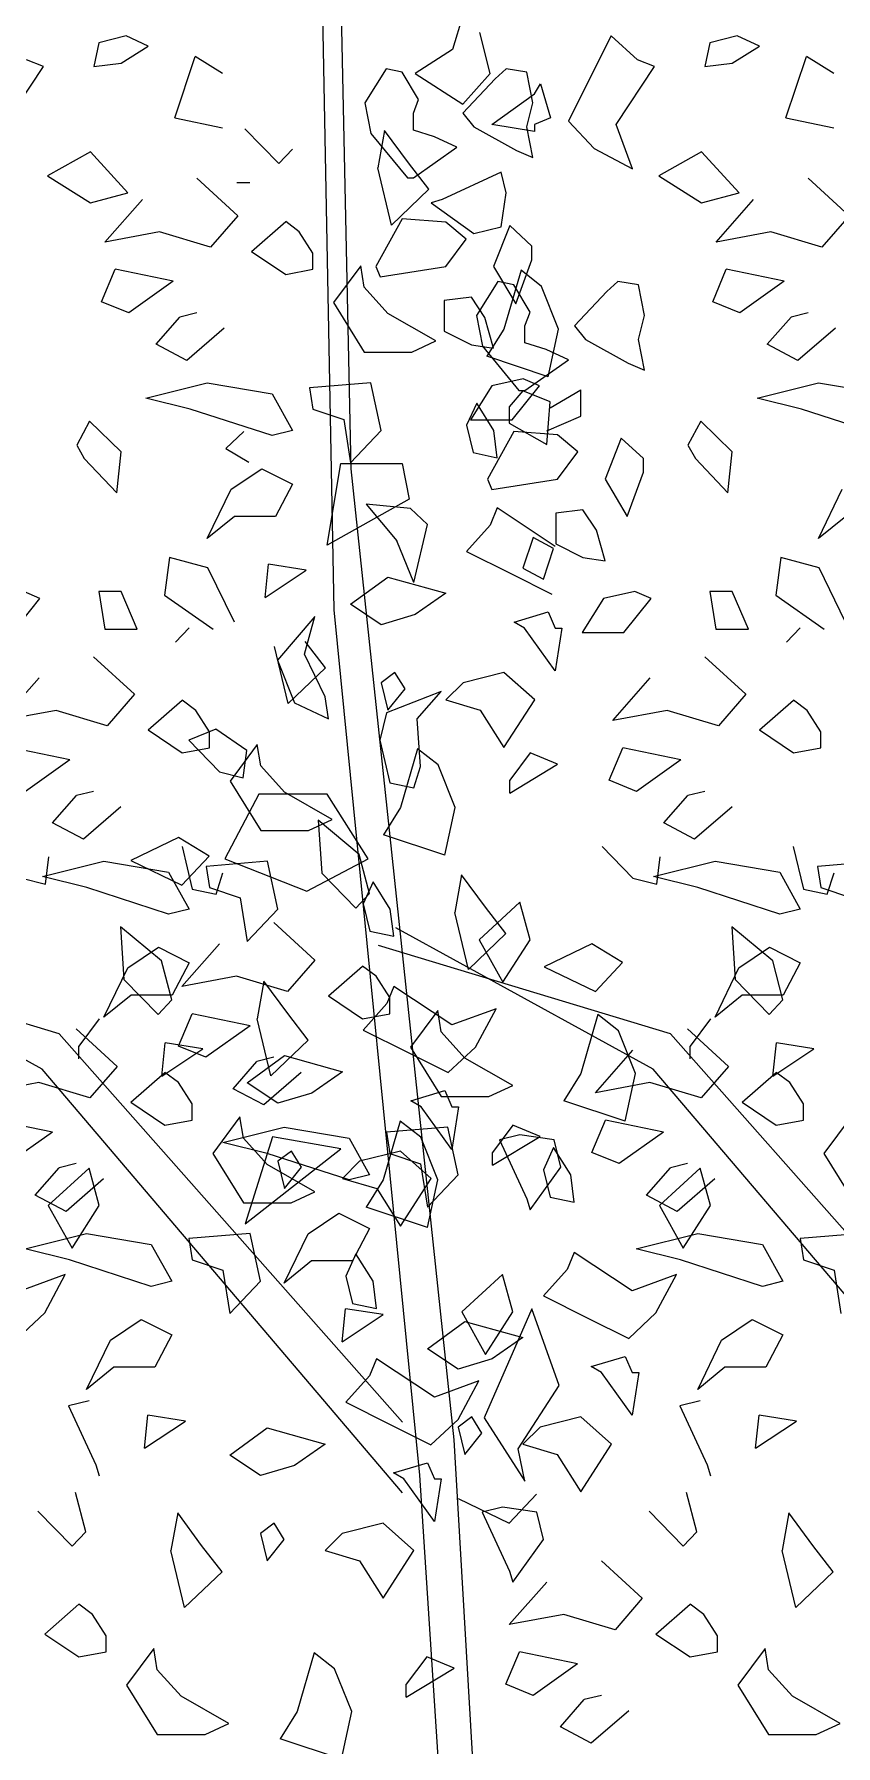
# Model space of a CAD drawing. Header units: millimetres. Extents: x 452.6 to 454.46, y 2596.55 to 2597.55.
# Drawn here: x 452.8598 to 453.0434, y 2596.7482 to 2597.1404 of the extents above; entities that cross this region are included whole.
import ezdxf

# ---------------------------------------------------------------- set-up
doc = ezdxf.new("R2010")
doc.units = ezdxf.units.MM
doc.header["$LTSCALE"] = 10
doc.layers.add('Vegetais', color=94, linetype='Continuous')

msp = doc.modelspace()

# ---------------------------------------------------------------- linework, layer by layer
at = {"layer": 'Vegetais', "color": 34}
for p, q in [((452.93236, 2597.04082), (452.92843, 2597.22698)), ((452.92449, 2597.21484), (452.92843, 2597.00845)), ((452.95596, 2596.81825), (452.93236, 2597.04082)), ((452.92843, 2597.00845), (452.94808, 2596.81016)), ((452.86158, 2596.90323), (452.80261, 2596.93561)), ((453.00158, 2596.90323), (452.94261, 2596.93561)), ((452.86552, 2596.91133), (452.79868, 2596.93156)), ((453.00552, 2596.91133), (452.93868, 2596.93156)), ((452.94418, 2596.8223), (452.86552, 2596.91133)), ((453.08418, 2596.8223), (453.00552, 2596.91133)), ((452.94418, 2596.80611), (452.86158, 2596.90323)), ((453.08418, 2596.80611), (453.00158, 2596.90323)), ((452.97168, 2596.55116), (452.95596, 2596.81825)), ((452.94808, 2596.81016), (452.96383, 2596.56734))]:
    msp.add_line(p, q, dxfattribs=at)
at = {"layer": 'Vegetais'}
for p, q in [((452.95796, 2597.14469), (452.95561, 2597.13688)), ((452.96421, 2597.13141), (452.96186, 2597.14078)), ((452.87458, 2597.13844), (452.87343, 2597.13297)), ((452.88083, 2597.14), (452.87458, 2597.13844)), ((452.87968, 2597.13375), (452.88593, 2597.13766)), ((452.88593, 2597.13766), (452.88083, 2597.14)), ((452.95561, 2597.13688), (452.94702, 2597.13141)), ((452.99193, 2597.14), (452.98686, 2597.12984)), ((452.99799, 2597.13453), (452.99193, 2597.14)), ((453.01458, 2597.13844), (453.01343, 2597.13297)), ((453.02083, 2597.14), (453.01458, 2597.13844)), ((453.01968, 2597.13375), (453.02593, 2597.13766)), ((453.02593, 2597.13766), (453.02083, 2597.14)), ((452.85311, 2597.11969), (452.8619, 2597.13297)), ((452.8619, 2597.13297), (452.85799, 2597.13453)), ((452.87343, 2597.13297), (452.87968, 2597.13375)), ((452.89199, 2597.12125), (452.89668, 2597.13531)), ((452.90293, 2597.13141), (452.89668, 2597.13531)), ((452.9404, 2597.13248), (452.93552, 2597.12467)), ((452.94411, 2597.1317), (452.9404, 2597.13248)), ((452.96793, 2597.13248), (452.9654, 2597.13014)), ((452.97261, 2597.1317), (452.96793, 2597.13248)), ((452.99311, 2597.11969), (453.0019, 2597.13297)), ((453.0019, 2597.13297), (452.99799, 2597.13453)), ((453.01343, 2597.13297), (453.01968, 2597.13375)), ((453.03199, 2597.12125), (453.03668, 2597.13531)), ((453.04293, 2597.13141), (453.03668, 2597.13531)), ((452.94783, 2597.12545), (452.94411, 2597.1317)), ((452.94702, 2597.13141), (452.95796, 2597.12438)), ((452.95796, 2597.12438), (452.96421, 2597.13141)), ((452.9654, 2597.13014), (452.95799, 2597.12233)), ((452.97399, 2597.12467), (452.97261, 2597.1317)), ((452.97436, 2597.12672), (452.97574, 2597.12906)), ((452.97574, 2597.12906), (452.97808, 2597.12125)), ((452.98686, 2597.12984), (452.98218, 2597.12047)), ((452.93552, 2597.12467), (452.9369, 2597.11764)), ((452.94665, 2597.12233), (452.94783, 2597.12545)), ((452.96458, 2597.11969), (452.97436, 2597.12672)), ((452.97261, 2597.1192), (452.97399, 2597.12467)), ((452.89199, 2597.12125), (452.90293, 2597.11891)), ((452.94665, 2597.11842), (452.94665, 2597.12233)), ((452.95799, 2597.12233), (452.96052, 2597.1192)), ((452.97808, 2597.12125), (452.97436, 2597.11969)), ((452.98218, 2597.12047), (452.98802, 2597.11422)), ((453.03199, 2597.12125), (453.04293, 2597.11891)), ((452.90802, 2597.11873), (452.91583, 2597.11073)), ((452.9369, 2597.11764), (452.94527, 2597.10748)), ((452.94005, 2597.11834), (452.93849, 2597.10975)), ((452.94552, 2597.11092), (452.94005, 2597.11834)), ((452.95152, 2597.11686), (452.94665, 2597.11842)), ((452.95661, 2597.11452), (452.95152, 2597.11686)), ((452.96052, 2597.1192), (452.97027, 2597.11373)), ((452.97436, 2597.11813), (452.96458, 2597.11969)), ((452.97399, 2597.11217), (452.97261, 2597.1192)), ((452.97436, 2597.11969), (452.97436, 2597.11813)), ((452.99683, 2597.10953), (452.99311, 2597.11969)), ((452.87265, 2597.11344), (452.86286, 2597.10797)), ((452.88124, 2597.10406), (452.87265, 2597.11344)), ((452.91583, 2597.11073), (452.91896, 2597.11405)), ((452.94665, 2597.10748), (452.95661, 2597.11452)), ((452.97027, 2597.11373), (452.97399, 2597.11217)), ((452.98802, 2597.11422), (452.99683, 2597.10953)), ((453.01265, 2597.11344), (453.00286, 2597.10797)), ((453.02124, 2597.10406), (453.01265, 2597.11344)), ((452.94161, 2597.09667), (452.93849, 2597.10975)), ((452.95021, 2597.10488), (452.94552, 2597.11092)), ((452.96674, 2597.10875), (452.95327, 2597.1025)), ((452.96793, 2597.10406), (452.96674, 2597.10875)), ((452.86286, 2597.10797), (452.87265, 2597.10172)), ((452.89708, 2597.10741), (452.90646, 2597.09881)), ((452.90624, 2597.10641), (452.90918, 2597.10641)), ((452.94161, 2597.09667), (452.95021, 2597.10488)), ((452.94527, 2597.10748), (452.94665, 2597.10748)), ((453.00286, 2597.10797), (453.01265, 2597.10172)), ((453.03708, 2597.10741), (453.04646, 2597.09881)), ((452.87265, 2597.10172), (452.88124, 2597.10406)), ((452.87599, 2597.09277), (452.88458, 2597.10253)), ((452.95327, 2597.1025), (452.95074, 2597.10172)), ((452.95074, 2597.10172), (452.96049, 2597.09469)), ((452.96674, 2597.09625), (452.96793, 2597.10406)), ((453.01265, 2597.10172), (453.02124, 2597.10406)), ((453.01599, 2597.09277), (453.02458, 2597.10253)), ((452.90646, 2597.09881), (452.90021, 2597.09159)), ((452.90958, 2597.09061), (452.9174, 2597.09745)), ((452.92052, 2597.09511), (452.9174, 2597.09745)), ((452.94411, 2597.09811), (452.93805, 2597.08717)), ((452.95408, 2597.09733), (452.94411, 2597.09811)), ((452.95877, 2597.09342), (452.95408, 2597.09733)), ((453.04646, 2597.09881), (453.04021, 2597.09159)), ((452.88849, 2597.09511), (452.87599, 2597.09277)), ((452.90021, 2597.09159), (452.88849, 2597.09511)), ((452.92365, 2597.09022), (452.92052, 2597.09511)), ((452.95408, 2597.08717), (452.95877, 2597.09342)), ((452.96049, 2597.09469), (452.96674, 2597.09625)), ((452.96871, 2597.09655), (452.96502, 2597.08717)), ((452.9738, 2597.09186), (452.96871, 2597.09655)), ((453.02849, 2597.09511), (453.01599, 2597.09277)), ((453.04021, 2597.09159), (453.02849, 2597.09511)), ((452.90958, 2597.09061), (452.9174, 2597.08534)), ((452.92365, 2597.08652), (452.92365, 2597.09022)), ((452.9738, 2597.08873), (452.9738, 2597.09186)), ((452.87521, 2597.07909), (452.87833, 2597.08652)), ((452.89161, 2597.08378), (452.87833, 2597.08652)), ((452.9174, 2597.08534), (452.92365, 2597.08652)), ((452.93458, 2597.0873), (452.92833, 2597.07889)), ((452.93536, 2597.08241), (452.93458, 2597.0873)), ((452.93805, 2597.08717), (452.93902, 2597.08483)), ((452.93902, 2597.08483), (452.95408, 2597.08717)), ((452.96502, 2597.08717), (452.97008, 2597.07858)), ((452.9713, 2597.08631), (452.9674, 2597.07284)), ((452.97008, 2597.07858), (452.9738, 2597.08873)), ((452.97599, 2597.08261), (452.9713, 2597.08631)), ((453.01521, 2597.07909), (453.01833, 2597.08652)), ((453.03161, 2597.08378), (453.01833, 2597.08652)), ((452.89161, 2597.08378), (452.88146, 2597.07655)), ((452.94083, 2597.07636), (452.93536, 2597.08241)), ((452.96596, 2597.08375), (452.96108, 2597.07594)), ((452.96968, 2597.08297), (452.96596, 2597.08375)), ((452.9734, 2597.07672), (452.96968, 2597.08297)), ((452.9799, 2597.07284), (452.97599, 2597.08261)), ((452.99096, 2597.08141), (452.98355, 2597.07359)), ((452.99349, 2597.08375), (452.99096, 2597.08141)), ((452.99818, 2597.08297), (452.99349, 2597.08375)), ((452.99955, 2597.07594), (452.99818, 2597.08297)), ((453.03161, 2597.08378), (453.02146, 2597.07655)), ((452.88146, 2597.07655), (452.87521, 2597.07909)), ((452.92833, 2597.07889), (452.93536, 2597.06756)), ((452.95993, 2597.08014), (452.95368, 2597.07936)), ((452.95368, 2597.07936), (452.95368, 2597.07233)), ((452.96305, 2597.07545), (452.95993, 2597.08014)), ((453.02146, 2597.07655), (453.01521, 2597.07909)), ((452.88771, 2597.06933), (452.89318, 2597.07558)), ((452.89708, 2597.07655), (452.89318, 2597.07558)), ((452.95177, 2597.07011), (452.94083, 2597.07636)), ((452.96108, 2597.07594), (452.96246, 2597.06891)), ((452.96502, 2597.06842), (452.96305, 2597.07545)), ((452.97221, 2597.07359), (452.9734, 2597.07672)), ((452.97221, 2597.06969), (452.97221, 2597.07359)), ((452.98355, 2597.07359), (452.98608, 2597.07047)), ((452.99818, 2597.07047), (452.99955, 2597.07594)), ((453.02771, 2597.06933), (453.03318, 2597.07558)), ((453.03708, 2597.07655), (453.03318, 2597.07558)), ((452.90333, 2597.07303), (452.89474, 2597.06561)), ((452.9463, 2597.06756), (452.95177, 2597.07011)), ((452.95368, 2597.07233), (452.95993, 2597.0692)), ((452.9674, 2597.07284), (452.96349, 2597.06659)), ((452.97708, 2597.06813), (452.97221, 2597.06969)), ((452.97755, 2597.06191), (452.9799, 2597.07284)), ((452.98608, 2597.07047), (452.99583, 2597.065)), ((452.99955, 2597.06344), (452.99818, 2597.07047)), ((453.04333, 2597.07303), (453.03474, 2597.06561)), ((452.89474, 2597.06561), (452.88771, 2597.06933)), ((452.93536, 2597.06756), (452.9463, 2597.06756)), ((452.95993, 2597.0692), (452.96502, 2597.06842)), ((452.96246, 2597.06891), (452.97083, 2597.05875)), ((452.97755, 2597.06191), (452.96349, 2597.06659)), ((452.97221, 2597.05875), (452.98218, 2597.06578)), ((452.98218, 2597.06578), (452.97708, 2597.06813)), ((453.03474, 2597.06561), (453.02771, 2597.06933)), ((452.99583, 2597.065), (452.99955, 2597.06344)), ((452.88536, 2597.05702), (452.89943, 2597.06053)), ((452.89943, 2597.06053), (452.91427, 2597.058)), ((452.91427, 2597.058), (452.91896, 2597.04959)), ((452.93693, 2597.06053), (452.92286, 2597.05936)), ((452.92286, 2597.05936), (452.92365, 2597.05448)), ((452.93927, 2597.04959), (452.93693, 2597.06053)), ((452.96461, 2597.05983), (452.95974, 2597.05202)), ((452.97183, 2597.06139), (452.96461, 2597.05983)), ((452.97174, 2597.05869), (452.96861, 2597.05498)), ((452.9693, 2597.05202), (452.97555, 2597.05983)), ((452.97083, 2597.05875), (452.97221, 2597.05875)), ((452.97799, 2597.05616), (452.97174, 2597.05869)), ((452.97555, 2597.05983), (452.97183, 2597.06139)), ((452.97799, 2597.05478), (452.98502, 2597.05889)), ((452.98502, 2597.05283), (452.98502, 2597.05889)), ((453.02536, 2597.05702), (453.03943, 2597.06053)), ((453.03943, 2597.06053), (453.05427, 2597.058)), ((452.89552, 2597.05448), (452.88536, 2597.05702)), ((452.91427, 2597.04842), (452.89552, 2597.05448)), ((452.92365, 2597.05448), (452.93068, 2597.05214)), ((452.96115, 2597.05584), (452.9588, 2597.05077)), ((452.96505, 2597.04959), (452.96115, 2597.05584)), ((452.96861, 2597.05498), (452.96861, 2597.05127)), ((452.97721, 2597.04639), (452.97799, 2597.05616)), ((453.03552, 2597.05448), (453.02536, 2597.05702)), ((453.05427, 2597.04842), (453.03552, 2597.05448)), ((452.87246, 2597.05172), (452.86952, 2597.04625)), ((452.87968, 2597.04469), (452.87246, 2597.05172)), ((452.93068, 2597.05214), (452.93224, 2597.04217)), ((452.9588, 2597.05077), (452.96036, 2597.04452)), ((452.95974, 2597.05202), (452.9693, 2597.05202)), ((452.96861, 2597.05127), (452.97721, 2597.04639)), ((452.97721, 2597.04952), (452.98502, 2597.05283)), ((453.01246, 2597.05172), (453.00952, 2597.04625)), ((453.01968, 2597.04469), (453.01246, 2597.05172)), ((452.86952, 2597.04625), (452.87127, 2597.04313)), ((452.9078, 2597.04938), (452.90371, 2597.04547)), ((452.91896, 2597.04959), (452.91427, 2597.04842)), ((452.93224, 2597.04217), (452.93927, 2597.04959)), ((452.96968, 2597.04938), (452.96361, 2597.03844)), ((452.96583, 2597.04334), (452.96505, 2597.04959)), ((452.97965, 2597.04859), (452.96968, 2597.04938)), ((452.98433, 2597.04469), (452.97965, 2597.04859)), ((452.99427, 2597.04781), (452.99058, 2597.03844)), ((452.99936, 2597.04313), (452.99427, 2597.04781)), ((453.00952, 2597.04625), (453.01127, 2597.04313)), ((452.87127, 2597.04313), (452.87871, 2597.03531)), ((452.87871, 2597.03531), (452.87968, 2597.04469)), ((452.90371, 2597.04547), (452.90896, 2597.04234)), ((452.9269, 2597.02329), (452.93002, 2597.04204)), ((452.93002, 2597.04204), (452.94408, 2597.04204)), ((452.94408, 2597.04204), (452.94565, 2597.03383)), ((452.96036, 2597.04452), (452.96583, 2597.04334)), ((452.97965, 2597.03844), (452.98433, 2597.04469)), ((452.99936, 2597.04), (452.99936, 2597.04313)), ((453.01127, 2597.04313), (453.01871, 2597.03531)), ((453.01871, 2597.03531), (453.01968, 2597.04469)), ((452.9049, 2597.03613), (452.91193, 2597.04081)), ((452.91193, 2597.04081), (452.91896, 2597.0373)), ((452.96361, 2597.03844), (452.96458, 2597.03609)), ((452.96458, 2597.03609), (452.97965, 2597.03844)), ((452.99058, 2597.03844), (452.99565, 2597.02984)), ((452.99565, 2597.02984), (452.99936, 2597.04)), ((452.89943, 2597.0248), (452.9049, 2597.03613)), ((452.91896, 2597.0373), (452.91505, 2597.02988)), ((453.03943, 2597.0248), (453.0449, 2597.03613)), ((452.94565, 2597.03383), (452.9269, 2597.02329)), ((452.94596, 2597.03173), (452.9358, 2597.03272)), ((452.9358, 2597.03272), (452.94283, 2597.02431)), ((452.94986, 2597.02803), (452.94596, 2597.03173)), ((452.96583, 2597.03183), (452.96427, 2597.02792)), ((452.97911, 2597.02303), (452.96583, 2597.03183)), ((452.98549, 2597.03141), (452.97924, 2597.03063)), ((452.97924, 2597.03063), (452.97924, 2597.02359)), ((452.98861, 2597.02672), (452.98549, 2597.03141)), ((452.90568, 2597.02988), (452.89943, 2597.0248)), ((452.91505, 2597.02988), (452.90568, 2597.02988)), ((452.94674, 2597.01475), (452.94986, 2597.02803)), ((452.96427, 2597.02792), (452.9588, 2597.02186)), ((452.99058, 2597.01969), (452.98861, 2597.02672)), ((453.04568, 2597.02988), (453.03943, 2597.0248)), ((452.94674, 2597.01475), (452.94283, 2597.02431)), ((452.97408, 2597.02509), (452.97174, 2597.01806)), ((452.97877, 2597.02256), (452.97408, 2597.02509)), ((452.97643, 2597.01553), (452.97877, 2597.02256)), ((452.97924, 2597.02359), (452.98549, 2597.02047)), ((452.8908, 2597.02047), (452.88965, 2597.01188)), ((452.89958, 2597.01813), (452.8908, 2597.02047)), ((452.91271, 2597.01131), (452.91349, 2597.01894)), ((452.92208, 2597.01756), (452.91349, 2597.01894)), ((452.9588, 2597.02186), (452.96896, 2597.01678)), ((452.98549, 2597.02047), (452.99058, 2597.01969)), ((453.0308, 2597.02047), (453.02965, 2597.01188)), ((453.03958, 2597.01813), (453.0308, 2597.02047)), ((452.90565, 2597.00563), (452.89958, 2597.01813)), ((452.91271, 2597.01131), (452.92208, 2597.01756)), ((452.93224, 2597.00975), (452.94083, 2597.016)), ((452.94083, 2597.016), (452.95411, 2597.0123)), ((452.96896, 2597.01678), (452.97833, 2597.01209)), ((452.97174, 2597.01806), (452.97643, 2597.01553)), ((453.04565, 2597.00563), (453.03958, 2597.01813)), ((452.85486, 2597.00328), (452.86111, 2597.01109)), ((452.86111, 2597.01109), (452.8574, 2597.01266)), ((452.87458, 2597.01266), (452.87596, 2597.00406)), ((452.87968, 2597.01266), (452.87458, 2597.01266)), ((452.8834, 2597.00406), (452.87968, 2597.01266)), ((452.88965, 2597.01188), (452.90077, 2597.00406)), ((452.95411, 2597.0123), (452.94708, 2597.00741)), ((452.99018, 2597.01109), (452.9853, 2597.00328)), ((452.9974, 2597.01266), (452.99018, 2597.01109)), ((452.99486, 2597.00328), (453.00111, 2597.01109)), ((453.00111, 2597.01109), (452.9974, 2597.01266)), ((453.01458, 2597.01266), (453.01596, 2597.00406)), ((453.01968, 2597.01266), (453.01458, 2597.01266)), ((453.0234, 2597.00406), (453.01968, 2597.01266)), ((453.02965, 2597.01188), (453.04077, 2597.00406)), ((452.92408, 2597.00694), (452.91549, 2596.99697)), ((452.92174, 2596.99834), (452.92408, 2597.00694)), ((452.93927, 2597.00506), (452.93224, 2597.00975)), ((452.94708, 2597.00741), (452.93927, 2597.00506)), ((452.96974, 2597.00566), (452.97755, 2597.008)), ((452.97755, 2597.008), (452.97911, 2597.00428)), ((452.87596, 2597.00406), (452.8834, 2597.00406)), ((452.89215, 2597.00107), (452.89527, 2597.00438)), ((452.97208, 2597.00428), (452.96974, 2597.00566)), ((452.97911, 2596.99452), (452.97208, 2597.00428)), ((452.98068, 2597.00428), (452.97911, 2596.99452)), ((452.97911, 2597.00428), (452.98068, 2597.00428)), ((452.9853, 2597.00328), (452.99486, 2597.00328)), ((453.01596, 2597.00406), (453.0234, 2597.00406)), ((453.03215, 2597.00107), (453.03527, 2597.00438)), ((452.91793, 2596.98701), (452.9148, 2597.00009)), ((452.92652, 2596.99521), (452.92183, 2597.00126)), ((452.8734, 2596.99774), (452.88277, 2596.98915)), ((452.91549, 2596.99697), (452.9194, 2596.9872)), ((452.91793, 2596.98701), (452.92652, 2596.99521)), ((452.92643, 2596.98858), (452.92174, 2596.99834)), ((452.92643, 2596.98858), (452.92174, 2596.99834)), ((453.0134, 2596.99774), (453.02277, 2596.98915)), ((452.8523, 2596.9831), (452.8609, 2596.99287)), ((452.9424, 2596.99413), (452.93927, 2596.99178)), ((452.93927, 2596.99178), (452.94083, 2596.98553)), ((452.94474, 2596.99042), (452.9424, 2596.99413)), ((452.95802, 2596.99178), (452.95411, 2596.98788)), ((452.9674, 2596.99413), (452.95802, 2596.99178)), ((452.97443, 2596.98788), (452.9674, 2596.99413)), ((452.9923, 2596.9831), (453.0009, 2596.99287)), ((452.88277, 2596.98915), (452.87652, 2596.98193)), ((452.8859, 2596.98095), (452.89371, 2596.98779)), ((452.89683, 2596.98545), (452.89371, 2596.98779)), ((452.9194, 2596.9872), (452.92721, 2596.9835)), ((452.92721, 2596.9835), (452.92643, 2596.98858)), ((452.95299, 2596.98975), (452.94049, 2596.98486)), ((452.94083, 2596.98553), (452.94474, 2596.99042)), ((452.94752, 2596.9835), (452.95299, 2596.98975)), ((452.95411, 2596.98788), (452.96193, 2596.98553)), ((452.9674, 2596.97694), (452.97443, 2596.98788)), ((453.02277, 2596.98915), (453.01652, 2596.98193)), ((453.0259, 2596.98095), (453.03371, 2596.98779)), ((453.03683, 2596.98545), (453.03371, 2596.98779)), ((452.8648, 2596.98545), (452.8523, 2596.9831)), ((452.87652, 2596.98193), (452.8648, 2596.98545)), ((452.89996, 2596.98056), (452.89683, 2596.98545)), ((452.94049, 2596.98486), (452.93893, 2596.97861)), ((452.9483, 2596.97256), (452.94752, 2596.9835)), ((452.96193, 2596.98553), (452.9674, 2596.97694)), ((453.0048, 2596.98545), (452.9923, 2596.9831)), ((453.01652, 2596.98193), (453.0048, 2596.98545)), ((453.03996, 2596.98056), (453.03683, 2596.98545)), ((452.8859, 2596.98095), (452.89371, 2596.97568)), ((452.90143, 2596.98116), (452.89518, 2596.97861)), ((452.89996, 2596.97685), (452.89996, 2596.98056)), ((452.90846, 2596.97627), (452.90143, 2596.98116)), ((453.0259, 2596.98095), (453.03371, 2596.97568)), ((453.03996, 2596.97685), (453.03996, 2596.98056)), ((452.86793, 2596.97412), (452.85465, 2596.97685)), ((452.89371, 2596.97568), (452.89996, 2596.97685)), ((452.89518, 2596.97861), (452.90221, 2596.97139)), ((452.9109, 2596.97763), (452.90465, 2596.96923)), ((452.90768, 2596.97002), (452.90846, 2596.97627)), ((452.91168, 2596.97274), (452.9109, 2596.97763)), ((452.93893, 2596.97861), (452.94127, 2596.96884)), ((452.94761, 2596.97665), (452.94371, 2596.96318)), ((452.9523, 2596.97295), (452.94761, 2596.97665)), ((452.9734, 2596.97568), (452.96871, 2596.96943)), ((452.97965, 2596.97313), (452.9734, 2596.97568)), ((452.99152, 2596.96943), (452.99465, 2596.97685)), ((453.00793, 2596.97412), (452.99465, 2596.97685)), ((453.03371, 2596.97568), (453.03996, 2596.97685)), ((452.86793, 2596.97412), (452.85777, 2596.96688)), ((452.90221, 2596.97139), (452.90768, 2596.97002)), ((452.91715, 2596.9667), (452.91168, 2596.97274)), ((452.94674, 2596.96767), (452.9483, 2596.97256)), ((452.95621, 2596.96318), (452.9523, 2596.97295)), ((452.96871, 2596.96649), (452.97965, 2596.97313)), ((453.00793, 2596.97412), (452.99777, 2596.96688)), ((452.90465, 2596.96923), (452.91168, 2596.9579)), ((452.94127, 2596.96884), (452.94674, 2596.96767)), ((452.96871, 2596.96649), (452.96871, 2596.96943)), ((452.99777, 2596.96688), (452.99152, 2596.96943)), ((452.86402, 2596.95966), (452.86949, 2596.96591)), ((452.8734, 2596.96688), (452.86949, 2596.96591)), ((452.91127, 2596.96625), (452.90346, 2596.95141)), ((452.9269, 2596.96625), (452.91127, 2596.96625)), ((452.92808, 2596.96045), (452.91715, 2596.9667)), ((452.93627, 2596.95141), (452.9269, 2596.96625)), ((453.00402, 2596.95966), (453.00949, 2596.96591)), ((453.0134, 2596.96688), (453.00949, 2596.96591)), ((452.87105, 2596.95595), (452.86402, 2596.95966)), ((452.87965, 2596.96337), (452.87105, 2596.95595)), ((452.92261, 2596.9579), (452.92808, 2596.96045)), ((452.92486, 2596.96025), (452.92565, 2596.94814)), ((452.93424, 2596.95244), (452.92486, 2596.96025)), ((452.94371, 2596.96318), (452.9398, 2596.95693)), ((452.95386, 2596.95224), (452.95621, 2596.96318)), ((453.01105, 2596.95595), (453.00402, 2596.95966)), ((453.01965, 2596.96337), (453.01105, 2596.95595)), ((452.89283, 2596.95634), (452.8819, 2596.95108)), ((452.89986, 2596.95205), (452.89283, 2596.95634)), ((452.91168, 2596.9579), (452.92261, 2596.9579)), ((452.95386, 2596.95224), (452.9398, 2596.95693)), ((452.8624, 2596.94564), (452.86318, 2596.95189)), ((452.89361, 2596.94541), (452.89986, 2596.95205)), ((452.89365, 2596.95423), (452.89599, 2596.94447)), ((452.93658, 2596.94345), (452.93424, 2596.95244)), ((452.9899, 2596.95423), (452.99693, 2596.94702)), ((453.0024, 2596.94564), (453.00318, 2596.95189)), ((453.03365, 2596.95423), (453.03599, 2596.94447)), ((452.86168, 2596.94735), (452.87574, 2596.95087)), ((452.87574, 2596.95087), (452.89058, 2596.94834)), ((452.8819, 2596.95108), (452.89361, 2596.94541)), ((452.89058, 2596.94834), (452.89527, 2596.93993)), ((452.91324, 2596.95087), (452.89918, 2596.9497)), ((452.89918, 2596.9497), (452.89996, 2596.94482)), ((452.90146, 2596.9433), (452.90302, 2596.94819)), ((452.90346, 2596.95141), (452.92221, 2596.94399)), ((452.91558, 2596.93993), (452.91324, 2596.95087)), ((452.92221, 2596.94399), (452.93627, 2596.95141)), ((452.92565, 2596.94814), (452.93346, 2596.94014)), ((453.00168, 2596.94735), (453.01574, 2596.95087)), ((453.01574, 2596.95087), (453.03058, 2596.94834)), ((453.03058, 2596.94834), (453.03527, 2596.93993)), ((453.05324, 2596.95087), (453.03918, 2596.9497)), ((453.03918, 2596.9497), (453.03996, 2596.94482)), ((453.04146, 2596.9433), (453.04302, 2596.94819)), ((452.85693, 2596.94702), (452.8624, 2596.94564)), ((452.87183, 2596.94482), (452.86168, 2596.94735)), ((452.89058, 2596.93876), (452.87183, 2596.94482)), ((452.89599, 2596.94447), (452.90146, 2596.9433)), ((452.89996, 2596.94482), (452.90699, 2596.94248)), ((452.93746, 2596.94618), (452.93511, 2596.9411)), ((452.94136, 2596.93993), (452.93746, 2596.94618)), ((452.95768, 2596.94775), (452.95611, 2596.93916)), ((452.96315, 2596.94033), (452.95768, 2596.94775)), ((452.99693, 2596.94702), (453.0024, 2596.94564)), ((453.01183, 2596.94482), (453.00168, 2596.94735)), ((453.03058, 2596.93876), (453.01183, 2596.94482)), ((453.03599, 2596.94447), (453.04146, 2596.9433)), ((453.03996, 2596.94482), (453.04699, 2596.94248)), ((452.90699, 2596.94248), (452.90855, 2596.93251)), ((452.93346, 2596.94014), (452.93658, 2596.94345)), ((452.93511, 2596.9411), (452.93668, 2596.93485)), ((452.97105, 2596.94149), (452.96168, 2596.9329)), ((452.96783, 2596.93428), (452.96315, 2596.94033)), ((452.9734, 2596.9329), (452.97105, 2596.94149)), ((452.89527, 2596.93993), (452.89058, 2596.93876)), ((452.90855, 2596.93251), (452.91558, 2596.93993)), ((452.91471, 2596.93681), (452.92408, 2596.92822)), ((452.94215, 2596.93368), (452.94136, 2596.93993)), ((452.95924, 2596.92608), (452.95611, 2596.93916)), ((453.03527, 2596.93993), (453.03058, 2596.93876)), ((452.87958, 2596.93588), (452.88036, 2596.92377)), ((452.88896, 2596.92806), (452.87958, 2596.93588)), ((452.93668, 2596.93485), (452.94215, 2596.93368)), ((452.95924, 2596.92608), (452.96783, 2596.93428)), ((452.96168, 2596.9329), (452.96715, 2596.92313)), ((452.96715, 2596.92313), (452.9734, 2596.9329)), ((453.01958, 2596.93588), (453.02036, 2596.92377)), ((453.02896, 2596.92806), (453.01958, 2596.93588)), ((452.88121, 2596.92646), (452.88824, 2596.93115)), ((452.88824, 2596.93115), (452.89527, 2596.92763)), ((452.89361, 2596.92217), (452.90221, 2596.93194)), ((452.98755, 2596.93197), (452.97661, 2596.9267)), ((452.99458, 2596.92767), (452.98755, 2596.93197)), ((453.02121, 2596.92646), (453.02824, 2596.93115)), ((453.02824, 2596.93115), (453.03527, 2596.92763)), ((452.87574, 2596.91513), (452.88121, 2596.92646)), ((452.8913, 2596.91908), (452.88896, 2596.92806)), ((452.89527, 2596.92763), (452.89136, 2596.92021)), ((452.90611, 2596.92452), (452.89361, 2596.92217)), ((452.91783, 2596.921), (452.90611, 2596.92452)), ((452.92408, 2596.92822), (452.91783, 2596.921)), ((452.92721, 2596.92002), (452.93502, 2596.92686)), ((452.93815, 2596.92452), (452.93502, 2596.92686)), ((452.94127, 2596.91963), (452.93815, 2596.92452)), ((452.97661, 2596.9267), (452.98833, 2596.92103)), ((452.98833, 2596.92103), (452.99458, 2596.92767)), ((453.01574, 2596.91513), (453.02121, 2596.92646)), ((453.0313, 2596.91908), (453.02896, 2596.92806)), ((453.03527, 2596.92763), (453.03136, 2596.92021)), ((452.88036, 2596.92377), (452.88818, 2596.91577)), ((452.9124, 2596.92338), (452.91083, 2596.91478)), ((452.91786, 2596.91595), (452.9124, 2596.92338)), ((452.94215, 2596.92216), (452.94058, 2596.91826)), ((452.95543, 2596.91337), (452.94215, 2596.92216)), ((453.02036, 2596.92377), (453.02818, 2596.91577)), ((452.88199, 2596.92021), (452.87574, 2596.91513)), ((452.89136, 2596.92021), (452.88199, 2596.92021)), ((452.88818, 2596.91577), (452.8913, 2596.91908)), ((452.92721, 2596.92002), (452.93502, 2596.91475)), ((452.94058, 2596.91826), (452.93511, 2596.9122)), ((452.94127, 2596.91592), (452.94127, 2596.91963)), ((452.95221, 2596.9167), (452.94596, 2596.9083)), ((452.95299, 2596.91181), (452.95221, 2596.9167)), ((452.96558, 2596.91709), (452.95543, 2596.91337)), ((452.9609, 2596.90829), (452.96558, 2596.91709)), ((453.02199, 2596.92021), (453.01574, 2596.91513)), ((453.03136, 2596.92021), (453.02199, 2596.92021)), ((453.02818, 2596.91577), (453.0313, 2596.91908)), ((452.87471, 2596.91475), (452.87002, 2596.9085)), ((452.89283, 2596.9085), (452.89596, 2596.91592)), ((452.90924, 2596.91319), (452.89596, 2596.91592)), ((452.90924, 2596.91319), (452.89908, 2596.90595)), ((452.91396, 2596.9017), (452.91083, 2596.91478)), ((452.92255, 2596.90991), (452.91786, 2596.91595)), ((452.93502, 2596.91475), (452.94127, 2596.91592)), ((452.98893, 2596.91572), (452.98502, 2596.90225)), ((452.99361, 2596.91202), (452.98893, 2596.91572)), ((453.01471, 2596.91475), (453.01002, 2596.9085)), ((452.86943, 2596.91244), (452.8788, 2596.90384)), ((452.88902, 2596.90165), (452.8898, 2596.90927)), ((452.8984, 2596.9079), (452.8898, 2596.90927)), ((452.91396, 2596.9017), (452.92255, 2596.90991)), ((452.93511, 2596.9122), (452.94527, 2596.90712)), ((452.95846, 2596.90577), (452.95299, 2596.91181)), ((452.99752, 2596.90225), (452.99361, 2596.91202)), ((453.00943, 2596.91244), (453.0188, 2596.90384)), ((453.02902, 2596.90165), (453.0298, 2596.90927)), ((453.0384, 2596.9079), (453.0298, 2596.90927)), ((452.87002, 2596.90556), (452.87002, 2596.9085)), ((452.88902, 2596.90165), (452.8984, 2596.9079)), ((452.89908, 2596.90595), (452.89283, 2596.9085)), ((452.90533, 2596.89873), (452.9108, 2596.90498)), ((452.90855, 2596.90009), (452.91715, 2596.90634)), ((452.91471, 2596.90595), (452.9108, 2596.90498)), ((452.91715, 2596.90634), (452.93043, 2596.90263)), ((452.94527, 2596.90712), (452.95465, 2596.90243)), ((452.94596, 2596.9083), (452.95299, 2596.89697)), ((452.95465, 2596.90243), (452.9609, 2596.90829)), ((452.9694, 2596.89952), (452.95846, 2596.90577)), ((452.98833, 2596.8978), (452.99693, 2596.90756)), ((453.01002, 2596.90556), (453.01002, 2596.9085)), ((453.02902, 2596.90165), (453.0384, 2596.9079)), ((452.8788, 2596.90384), (452.87255, 2596.89663)), ((452.88193, 2596.89564), (452.88974, 2596.90248)), ((452.89286, 2596.90014), (452.88974, 2596.90248)), ((452.92096, 2596.90244), (452.91236, 2596.89502)), ((452.93043, 2596.90263), (452.9234, 2596.89774)), ((452.98502, 2596.90225), (452.98111, 2596.896)), ((452.99518, 2596.89131), (452.99752, 2596.90225)), ((453.0188, 2596.90384), (453.01255, 2596.89663)), ((453.02193, 2596.89564), (453.02974, 2596.90248)), ((453.03286, 2596.90014), (453.02974, 2596.90248)), ((452.86083, 2596.90014), (452.84833, 2596.8978)), ((452.87255, 2596.89663), (452.86083, 2596.90014)), ((452.89599, 2596.89525), (452.89286, 2596.90014)), ((452.91236, 2596.89502), (452.90533, 2596.89873)), ((452.91558, 2596.8954), (452.90855, 2596.90009)), ((452.9234, 2596.89774), (452.91558, 2596.8954)), ((452.94605, 2596.89599), (452.95386, 2596.89834)), ((452.95299, 2596.89697), (452.96393, 2596.89697)), ((452.95386, 2596.89834), (452.95543, 2596.89462)), ((452.96393, 2596.89697), (452.9694, 2596.89952)), ((453.00083, 2596.90014), (452.98833, 2596.8978)), ((453.01255, 2596.89663), (453.00083, 2596.90014)), ((453.03599, 2596.89525), (453.03286, 2596.90014)), ((452.88193, 2596.89564), (452.88974, 2596.89038)), ((452.89599, 2596.89155), (452.89599, 2596.89525)), ((452.9484, 2596.89462), (452.94605, 2596.89599)), ((452.95543, 2596.88485), (452.9484, 2596.89462)), ((452.95699, 2596.89462), (452.95543, 2596.88485)), ((452.95543, 2596.89462), (452.95699, 2596.89462)), ((452.99518, 2596.89131), (452.98111, 2596.896)), ((453.02193, 2596.89564), (453.02974, 2596.89038)), ((453.03599, 2596.89155), (453.03599, 2596.89525)), ((452.86396, 2596.88881), (452.85068, 2596.89155)), ((452.88974, 2596.89038), (452.89599, 2596.89155)), ((452.90693, 2596.89233), (452.90068, 2596.88392)), ((452.90299, 2596.88642), (452.91705, 2596.88994)), ((452.90771, 2596.88744), (452.90693, 2596.89233)), ((452.91705, 2596.88994), (452.9319, 2596.88741)), ((452.94365, 2596.89134), (452.93974, 2596.87788)), ((452.95455, 2596.88994), (452.94049, 2596.88877)), ((452.94833, 2596.88764), (452.94365, 2596.89134)), ((452.9569, 2596.879), (452.95455, 2596.88994)), ((452.96943, 2596.89038), (452.96474, 2596.88413)), ((452.97568, 2596.88783), (452.96943, 2596.89038)), ((452.98755, 2596.88413), (452.99068, 2596.89155)), ((453.00396, 2596.88881), (452.99068, 2596.89155)), ((453.02974, 2596.89038), (453.03599, 2596.89155)), ((453.04693, 2596.89233), (453.04068, 2596.88392)), ((452.86396, 2596.88881), (452.8538, 2596.88158)), ((452.91315, 2596.88389), (452.90299, 2596.88642)), ((452.91318, 2596.88139), (452.90771, 2596.88744)), ((452.9144, 2596.88774), (452.90815, 2596.86782)), ((452.93002, 2596.885), (452.9144, 2596.88774)), ((452.9319, 2596.88741), (452.93658, 2596.879)), ((452.94049, 2596.88877), (452.94127, 2596.88389)), ((452.95224, 2596.87788), (452.94833, 2596.88764)), ((452.96474, 2596.88119), (452.97568, 2596.88783)), ((452.97105, 2596.88818), (452.96636, 2596.88701)), ((452.96636, 2596.88701), (452.97261, 2596.87352)), ((452.97886, 2596.88701), (452.97105, 2596.88818)), ((452.97877, 2596.88525), (452.97643, 2596.88017)), ((452.98268, 2596.879), (452.97877, 2596.88525)), ((452.98043, 2596.88076), (452.97886, 2596.88701)), ((453.00396, 2596.88881), (452.9938, 2596.88158)), ((452.86943, 2596.88158), (452.86552, 2596.88061)), ((452.90068, 2596.88392), (452.90771, 2596.87259)), ((452.90815, 2596.86782), (452.93002, 2596.885)), ((452.9319, 2596.87783), (452.91315, 2596.88389)), ((452.92411, 2596.87514), (452.91318, 2596.88139)), ((452.91871, 2596.88446), (452.91558, 2596.88212)), ((452.91558, 2596.88212), (452.91715, 2596.87587)), ((452.92105, 2596.88076), (452.91871, 2596.88446)), ((452.93433, 2596.88212), (452.93043, 2596.87821)), ((452.94371, 2596.88446), (452.93433, 2596.88212)), ((452.94127, 2596.88389), (452.9483, 2596.88155)), ((452.95074, 2596.87821), (452.94371, 2596.88446)), ((452.9483, 2596.88155), (452.94986, 2596.87158)), ((452.96474, 2596.88119), (452.96474, 2596.88413)), ((452.9938, 2596.88158), (452.98755, 2596.88413)), ((453.00943, 2596.88158), (453.00552, 2596.88061)), ((453.04068, 2596.88392), (453.04771, 2596.87259)), ((452.86005, 2596.87436), (452.86552, 2596.88061)), ((452.87236, 2596.88056), (452.86299, 2596.87197)), ((452.87568, 2596.87806), (452.86708, 2596.87064)), ((452.87471, 2596.87197), (452.87236, 2596.88056)), ((452.91715, 2596.87587), (452.92105, 2596.88076)), ((452.93043, 2596.87821), (452.93824, 2596.87587)), ((452.93658, 2596.879), (452.9319, 2596.87783)), ((452.93974, 2596.87788), (452.93583, 2596.87163)), ((452.94371, 2596.86727), (452.95074, 2596.87821)), ((452.94986, 2596.87158), (452.9569, 2596.879)), ((452.9499, 2596.86694), (452.95224, 2596.87788)), ((452.9734, 2596.87099), (452.98043, 2596.88076)), ((452.97643, 2596.88017), (452.97799, 2596.87392)), ((452.98346, 2596.87275), (452.98268, 2596.879)), ((453.00005, 2596.87436), (453.00552, 2596.88061)), ((453.01236, 2596.88056), (453.00299, 2596.87197)), ((453.01568, 2596.87806), (453.00708, 2596.87064)), ((453.01471, 2596.87197), (453.01236, 2596.88056)), ((452.86708, 2596.87064), (452.86005, 2596.87436)), ((452.91865, 2596.87259), (452.92411, 2596.87514)), ((452.93824, 2596.87587), (452.94371, 2596.86727)), ((452.97261, 2596.87352), (452.9734, 2596.87099)), ((452.97799, 2596.87392), (452.98346, 2596.87275)), ((453.00708, 2596.87064), (453.00005, 2596.87436)), ((452.86299, 2596.87197), (452.86846, 2596.8622)), ((452.86846, 2596.8622), (452.87471, 2596.87197)), ((452.90771, 2596.87259), (452.91865, 2596.87259)), ((452.92252, 2596.86553), (452.92955, 2596.87022)), ((452.92955, 2596.87022), (452.93658, 2596.8667)), ((452.9499, 2596.86694), (452.93583, 2596.87163)), ((453.00299, 2596.87197), (453.00846, 2596.8622)), ((453.00846, 2596.8622), (453.01471, 2596.87197)), ((452.85771, 2596.86205), (452.87177, 2596.86556)), ((452.87177, 2596.86556), (452.88661, 2596.86303)), ((452.90927, 2596.86556), (452.89521, 2596.86439)), ((452.91161, 2596.85463), (452.90927, 2596.86556)), ((452.91705, 2596.8542), (452.92252, 2596.86553)), ((452.93658, 2596.8667), (452.93268, 2596.85928)), ((452.99771, 2596.86205), (453.01177, 2596.86556)), ((453.01177, 2596.86556), (453.02661, 2596.86303)), ((453.04927, 2596.86556), (453.03521, 2596.86439)), ((452.86786, 2596.85952), (452.85771, 2596.86205)), ((452.88661, 2596.86303), (452.8913, 2596.85463)), ((452.89521, 2596.86439), (452.89599, 2596.85952)), ((453.00786, 2596.85952), (452.99771, 2596.86205)), ((453.02661, 2596.86303), (453.0313, 2596.85463)), ((453.03521, 2596.86439), (453.03599, 2596.85952)), ((452.88661, 2596.85345), (452.86786, 2596.85952)), ((452.89599, 2596.85952), (452.90302, 2596.85717)), ((452.9233, 2596.85928), (452.91705, 2596.8542)), ((452.93268, 2596.85928), (452.9233, 2596.85928)), ((452.93349, 2596.86088), (452.93115, 2596.8558)), ((452.9374, 2596.85463), (452.93349, 2596.86088)), ((452.98346, 2596.86123), (452.9819, 2596.85733)), ((452.99674, 2596.85244), (452.98346, 2596.86123)), ((453.02661, 2596.85345), (453.00786, 2596.85952)), ((453.03599, 2596.85952), (453.04302, 2596.85717)), ((452.8669, 2596.85616), (452.85674, 2596.85244)), ((452.86221, 2596.84736), (452.8669, 2596.85616)), ((452.8913, 2596.85463), (452.88661, 2596.85345)), ((452.90302, 2596.85717), (452.90458, 2596.8472)), ((452.90458, 2596.8472), (452.91161, 2596.85463)), ((452.93115, 2596.8558), (452.93271, 2596.84955)), ((452.93818, 2596.84838), (452.9374, 2596.85463)), ((452.96708, 2596.85619), (452.95771, 2596.84759)), ((452.96943, 2596.84759), (452.96708, 2596.85619)), ((452.9819, 2596.85733), (452.97643, 2596.85127)), ((453.0069, 2596.85616), (452.99674, 2596.85244)), ((453.00221, 2596.84736), (453.0069, 2596.85616)), ((453.0313, 2596.85463), (453.02661, 2596.85345)), ((453.04302, 2596.85717), (453.04458, 2596.8472)), ((452.97643, 2596.85127), (452.98658, 2596.84619)), ((452.85596, 2596.8415), (452.86221, 2596.84736)), ((452.93033, 2596.84072), (452.93111, 2596.84834)), ((452.93033, 2596.84072), (452.93971, 2596.84697)), ((452.93971, 2596.84697), (452.93111, 2596.84834)), ((452.93271, 2596.84955), (452.93818, 2596.84838)), ((452.95771, 2596.84759), (452.96318, 2596.83783)), ((452.97377, 2596.84829), (452.96283, 2596.82329)), ((452.96318, 2596.83783), (452.96943, 2596.84759)), ((452.98002, 2596.83071), (452.97377, 2596.84829)), ((452.98658, 2596.84619), (452.99596, 2596.8415)), ((452.99596, 2596.8415), (453.00221, 2596.84736)), ((452.87724, 2596.84116), (452.88427, 2596.84584)), ((452.88427, 2596.84584), (452.8913, 2596.84233)), ((452.8913, 2596.84233), (452.8874, 2596.83491)), ((452.94986, 2596.83916), (452.95846, 2596.84541)), ((452.95846, 2596.84541), (452.97174, 2596.8417)), ((453.01724, 2596.84116), (453.02427, 2596.84584)), ((453.02427, 2596.84584), (453.0313, 2596.84233)), ((453.0313, 2596.84233), (453.0274, 2596.83491)), ((452.87177, 2596.82983), (452.87724, 2596.84116)), ((452.9569, 2596.83447), (452.94986, 2596.83916)), ((452.97174, 2596.8417), (452.96471, 2596.83681)), ((453.01177, 2596.82983), (453.01724, 2596.84116)), ((452.87802, 2596.83491), (452.87177, 2596.82983)), ((452.8874, 2596.83491), (452.87802, 2596.83491)), ((452.93818, 2596.83686), (452.93661, 2596.83295)), ((452.95146, 2596.82806), (452.93818, 2596.83686)), ((452.96471, 2596.83681), (452.9569, 2596.83447)), ((452.98736, 2596.83506), (452.99518, 2596.83741)), ((452.98971, 2596.83369), (452.98736, 2596.83506)), ((452.99518, 2596.83741), (452.99674, 2596.83369)), ((453.01802, 2596.83491), (453.01177, 2596.82983)), ((453.0274, 2596.83491), (453.01802, 2596.83491)), ((452.93661, 2596.83295), (452.93115, 2596.82689)), ((452.96161, 2596.83178), (452.95146, 2596.82806)), ((452.95693, 2596.82298), (452.96161, 2596.83178)), ((452.97065, 2596.81625), (452.98002, 2596.83071)), ((452.99674, 2596.82392), (452.98971, 2596.83369)), ((452.9983, 2596.83369), (452.99674, 2596.82392)), ((452.99674, 2596.83369), (452.9983, 2596.83369)), ((452.87236, 2596.82725), (452.86768, 2596.82608)), ((452.93115, 2596.82689), (452.9413, 2596.82181)), ((453.01236, 2596.82725), (453.00768, 2596.82608)), ((452.86768, 2596.82608), (452.87393, 2596.81259)), ((452.88505, 2596.81634), (452.88583, 2596.82397)), ((452.88505, 2596.81634), (452.89443, 2596.82259)), ((452.89443, 2596.82259), (452.88583, 2596.82397)), ((452.95068, 2596.81713), (452.95693, 2596.82298)), ((452.96002, 2596.82353), (452.9569, 2596.82119)), ((452.96236, 2596.81983), (452.96002, 2596.82353)), ((452.96283, 2596.82329), (452.97221, 2596.80883)), ((452.98502, 2596.82353), (452.97565, 2596.82119)), ((452.99205, 2596.81728), (452.98502, 2596.82353)), ((453.00768, 2596.82608), (453.01393, 2596.81259)), ((453.02505, 2596.81634), (453.02583, 2596.82397)), ((453.02505, 2596.81634), (453.03443, 2596.82259)), ((453.03443, 2596.82259), (453.02583, 2596.82397)), ((452.90458, 2596.81478), (452.91318, 2596.82103)), ((452.91318, 2596.82103), (452.92646, 2596.81733)), ((452.9413, 2596.82181), (452.95068, 2596.81713)), ((452.9569, 2596.82119), (452.95846, 2596.81494)), ((452.95846, 2596.81494), (452.96236, 2596.81983)), ((452.97565, 2596.82119), (452.97174, 2596.81728)), ((452.91161, 2596.81009), (452.90458, 2596.81478)), ((452.92646, 2596.81733), (452.91943, 2596.81244)), ((452.97221, 2596.80883), (452.97065, 2596.81625)), ((452.97174, 2596.81728), (452.97955, 2596.81494)), ((452.97955, 2596.81494), (452.98502, 2596.80634)), ((452.98502, 2596.80634), (452.99205, 2596.81728)), ((452.87393, 2596.81259), (452.87471, 2596.81006)), ((452.91943, 2596.81244), (452.91161, 2596.81009)), ((452.94208, 2596.81069), (452.9499, 2596.81303)), ((452.94443, 2596.80931), (452.94208, 2596.81069)), ((452.9499, 2596.81303), (452.95146, 2596.80931)), ((453.01393, 2596.81259), (453.01471, 2596.81006)), ((452.95146, 2596.79955), (452.94443, 2596.80931)), ((452.95302, 2596.80931), (452.95146, 2596.79955)), ((452.95146, 2596.80931), (452.95302, 2596.80931)), ((452.87158, 2596.79722), (452.86924, 2596.8062)), ((452.9569, 2596.80484), (452.96861, 2596.79917)), ((452.96708, 2596.80288), (452.9624, 2596.8017)), ((452.9749, 2596.8017), (452.96708, 2596.80288)), ((452.96861, 2596.79917), (452.97486, 2596.80581)), ((453.01158, 2596.79722), (453.00924, 2596.8062)), ((452.86065, 2596.80191), (452.86846, 2596.79391)), ((452.89268, 2596.80152), (452.89111, 2596.79292)), ((452.89815, 2596.79409), (452.89268, 2596.80152)), ((452.91474, 2596.79916), (452.91161, 2596.79681)), ((452.91708, 2596.79545), (452.91474, 2596.79916)), ((452.93974, 2596.79916), (452.93036, 2596.79681)), ((452.94677, 2596.79291), (452.93974, 2596.79916)), ((452.9624, 2596.8017), (452.96865, 2596.78822)), ((452.97646, 2596.79545), (452.9749, 2596.8017)), ((453.00065, 2596.80191), (453.00846, 2596.79391)), ((453.03268, 2596.80152), (453.03111, 2596.79292)), ((453.03815, 2596.79409), (453.03268, 2596.80152)), ((452.86846, 2596.79391), (452.87158, 2596.79722)), ((452.91161, 2596.79681), (452.91318, 2596.79056)), ((452.91318, 2596.79056), (452.91708, 2596.79545)), ((452.93036, 2596.79681), (452.92646, 2596.79291)), ((452.96943, 2596.78569), (452.97646, 2596.79545)), ((453.00846, 2596.79391), (453.01158, 2596.79722)), ((452.89424, 2596.77984), (452.89111, 2596.79292)), ((452.90283, 2596.78805), (452.89815, 2596.79409)), ((452.92646, 2596.79291), (452.93427, 2596.79056)), ((452.93974, 2596.78197), (452.94677, 2596.79291)), ((453.03424, 2596.77984), (453.03111, 2596.79292)), ((453.04283, 2596.78805), (453.03815, 2596.79409)), ((452.89424, 2596.77984), (452.90283, 2596.78805)), ((452.93427, 2596.79056), (452.93974, 2596.78197)), ((452.96865, 2596.78822), (452.96943, 2596.78569)), ((452.98971, 2596.79058), (452.99908, 2596.78198)), ((453.03424, 2596.77984), (453.04283, 2596.78805)), ((452.96861, 2596.77594), (452.97721, 2596.7857)), ((452.86221, 2596.77378), (452.87002, 2596.78063)), ((452.87315, 2596.77828), (452.87002, 2596.78063)), ((452.99908, 2596.78198), (452.99283, 2596.77477)), ((453.00221, 2596.77378), (453.01002, 2596.78063)), ((453.01315, 2596.77828), (453.01002, 2596.78063)), ((452.87627, 2596.77339), (452.87315, 2596.77828)), ((452.98111, 2596.77828), (452.96861, 2596.77594)), ((452.99283, 2596.77477), (452.98111, 2596.77828)), ((453.01627, 2596.77339), (453.01315, 2596.77828)), ((452.86221, 2596.77378), (452.87002, 2596.76852)), ((452.87627, 2596.76969), (452.87627, 2596.77339)), ((453.00221, 2596.77378), (453.01002, 2596.76852)), ((453.01627, 2596.76969), (453.01627, 2596.77339)), ((452.87002, 2596.76852), (452.87627, 2596.76969)), ((452.88721, 2596.77047), (452.88096, 2596.76206)), ((452.88799, 2596.76558), (452.88721, 2596.77047)), ((452.92393, 2596.76948), (452.92002, 2596.75602)), ((452.92861, 2596.76578), (452.92393, 2596.76948)), ((452.94971, 2596.76852), (452.94502, 2596.76227)), ((452.95596, 2596.76597), (452.94971, 2596.76852)), ((452.96783, 2596.76227), (452.97096, 2596.76969)), ((452.98424, 2596.76695), (452.97096, 2596.76969)), ((453.01002, 2596.76852), (453.01627, 2596.76969)), ((453.02721, 2596.77047), (453.02096, 2596.76206)), ((453.02799, 2596.76558), (453.02721, 2596.77047)), ((452.89346, 2596.75953), (452.88799, 2596.76558)), ((452.93252, 2596.75602), (452.92861, 2596.76578)), ((452.94502, 2596.75933), (452.95596, 2596.76597)), ((452.98424, 2596.76695), (452.97408, 2596.75972)), ((453.03346, 2596.75953), (453.02799, 2596.76558)), ((452.88096, 2596.76206), (452.88799, 2596.75073)), ((452.94502, 2596.75933), (452.94502, 2596.76227)), ((452.97408, 2596.75972), (452.96783, 2596.76227)), ((452.98971, 2596.75972), (452.9858, 2596.75875)), ((453.02096, 2596.76206), (453.02799, 2596.75073)), ((452.9044, 2596.75328), (452.89346, 2596.75953)), ((452.92002, 2596.75602), (452.91611, 2596.74977)), ((452.93018, 2596.74508), (452.93252, 2596.75602)), ((452.98033, 2596.7525), (452.9858, 2596.75875)), ((452.99596, 2596.7562), (452.98736, 2596.74878)), ((453.0444, 2596.75328), (453.03346, 2596.75953)), ((452.89893, 2596.75073), (452.9044, 2596.75328)), ((452.98736, 2596.74878), (452.98033, 2596.7525)), ((453.03893, 2596.75073), (453.0444, 2596.75328)), ((452.88799, 2596.75073), (452.89893, 2596.75073)), ((452.93018, 2596.74508), (452.91611, 2596.74977)), ((453.02799, 2596.75073), (453.03893, 2596.75073))]:
    msp.add_line(p, q, dxfattribs=at)

doc.saveas('drawing.dxf')
